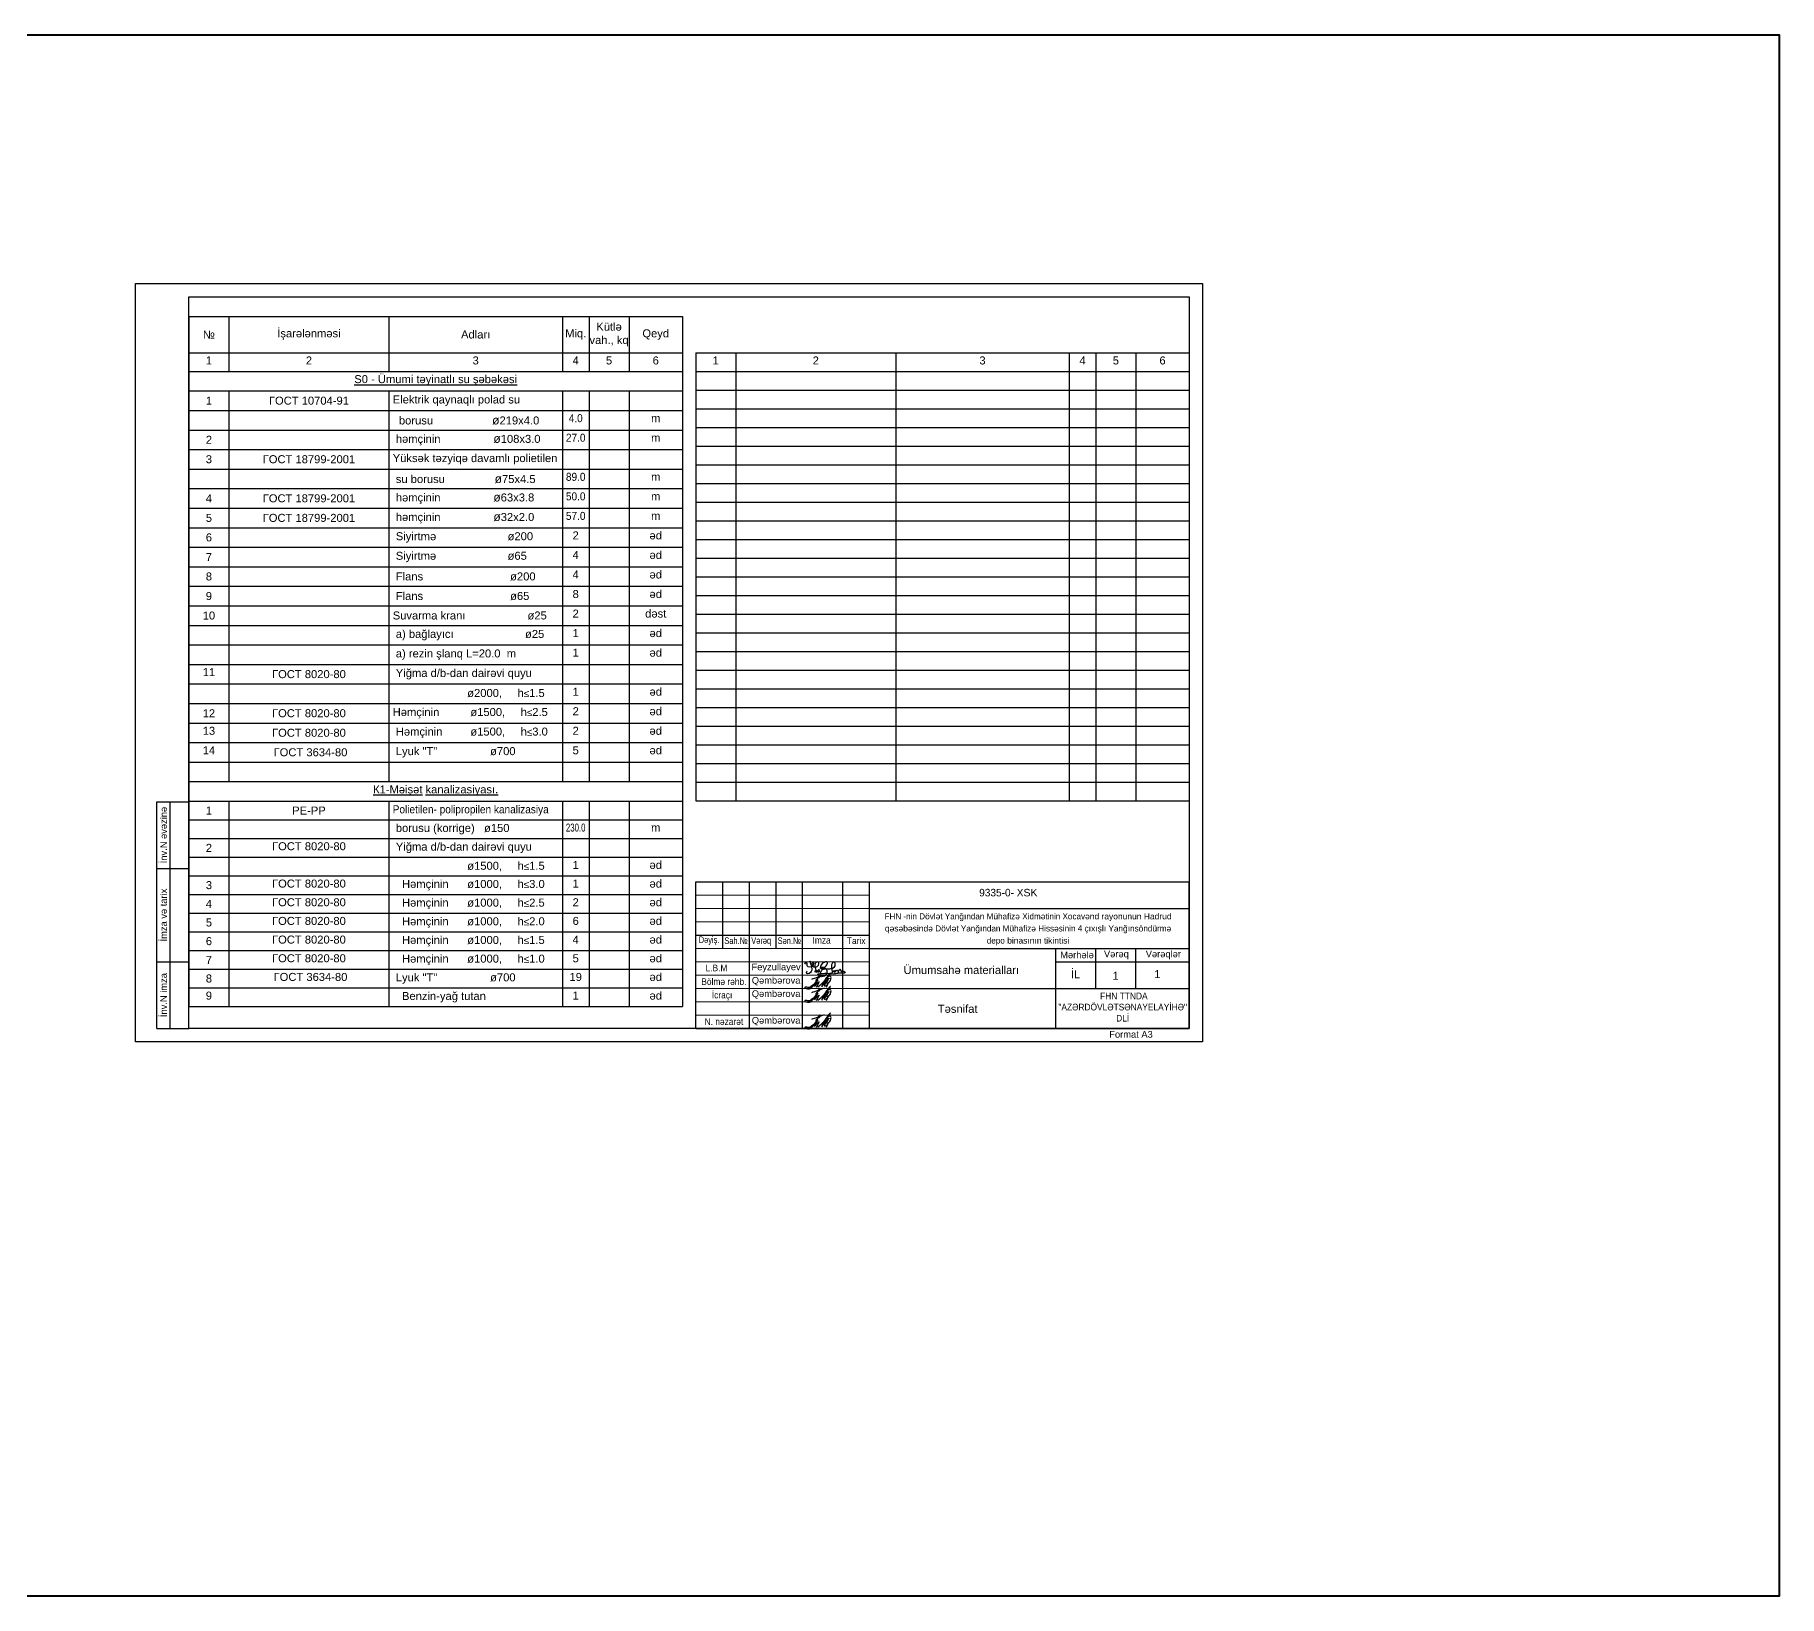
# Model space of a CAD drawing. Header units: feet. Extents: x 3381 to 684025, y 675186 to 4375940.
# Drawn here: x 683371 to 684025, y 4375355 to 4375940 of the extents above; entities that cross this region are included whole.
import ezdxf

# ---------------------------------------------------------------- set-up
doc = ezdxf.new("R2010")
doc.units = ezdxf.units.FT
doc.header["$MEASUREMENT"] = 0
doc.linetypes.add('DUZ', pattern=[0])
doc.layers.get('0').update_dxf_attribs({"linetype": 'CONTINUOUS'})
for name, color, linetype, lineweight in [('0_Ном._пера__21_Ном._пера__7', 7, 'CONTINUOUS', 60), ('Künc ştampının yazısı', 7, 'CONTINUOUS', 13), ('перегородка_Ном._пера__1_Ном._пера__7', 7, 'CONTINUOUS', 60)]:
    doc.layers.add(name, color=color, linetype=linetype, lineweight=lineweight)
doc.styles.add('Arial', font='arial.ttf')
doc.styles.add('Arial-300', font='arial.ttf', dxfattribs={"height": 300})
doc.styles.add('ARİAL', font='arial.ttf')
doc.styles.add('Times New  Roman', font='times.ttf')
doc.styles.add('Times New Roman', font='times.ttf', dxfattribs={"height": 300})
doc.styles.add('СГЕНЕРИР_СТИЛЬ_1', font='a3ar(la).ttf')

# ---------------------------------------------------------------- blocks, each defined once
blk = doc.blocks.new('*T95')
at = {"color": 0, "linetype": 'ByBlock', "lineweight": -2, "transparency": 16777216}
for p, q in [((0, 0), (185, 0)), ((0, 0), (0, -168)), ((15, 0), (15, -168)), ((75, 0), (75, -168)), ((140, 0), (140, -168)), ((150, 0), (150, -168)), ((165, 0), (165, -168)), ((185, 0), (185, -168)), ((0, -7), (185, -7)), ((0, -14), (185, -14)), ((0, -21), (185, -21)), ((0, -28), (185, -28)), ((0, -35), (185, -35)), ((0, -42), (185, -42)), ((0, -49), (185, -49)), ((0, -56), (185, -56)), ((0, -63), (185, -63)), ((0, -70), (185, -70)), ((0, -77), (185, -77)), ((0, -84), (185, -84)), ((0, -91), (185, -91)), ((0, -98), (185, -98)), ((0, -105), (185, -105)), ((0, -112), (185, -112)), ((0, -119), (185, -119)), ((0, -126), (185, -126)), ((0, -133), (185, -133)), ((0, -140), (185, -140)), ((0, -147), (185, -147)), ((0, -154), (185, -154)), ((0, -161), (185, -161)), ((0, -168), (185, -168))]:
    blk.add_line(p, q, dxfattribs=at)
at = {"color": 0, "linetype": 'DUZ', "transparency": 16777216, "char_height": 3, "attachment_point": 2, "style": 'Arial-300'}
for s, insert, width in [('1', (7.5, -1.4), 12.2), ('2', (45, -1.4), 57.2), ('3', (107.5, -1.4), 62.2), ('4', (145, -1.4), 7.2), ('5', (157.5, -1.4), 12.2), ('6', (175, -1.4), 17.1956)]:
    blk.add_mtext(s, dxfattribs=dict(at, insert=insert, width=width))
blk = doc.blocks.new('*T96')
at = {"color": 0, "linetype": 'ByBlock', "lineweight": -2, "transparency": 16777216}
for p, q in [((0, 0), (0, 85)), ((0, 85), (12, 85)), ((5, 0), (5, 85)), ((12, 0), (12, 85)), ((0, 60), (12, 60)), ((0, 25), (12, 25)), ((0, 0), (12, 0))]:
    blk.add_line(p, q, dxfattribs=at)
at = {"color": 0, "transparency": 16777216, "char_height": 2.5, "attachment_point": 5, "rotation": 90, "style": 'Arial-300'}
for s, insert, width in [('{\\fArial|b0|i0|c238|p34;İnv.N əvəzinə}', (2.5, 72.5), 24.9775), ('{\\fArial|b0|i0|c238|p34;İmza və tarix}', (2.5, 42.5), 34.9775), ('{\\fArial|b0|i0|c238|p34;İnv.N imza}', (2.5, 12.5), 24.9775)]:
    blk.add_mtext(s, dxfattribs=dict(at, insert=insert, width=width))
blk = doc.blocks.new('*T97')
at = {"color": 0, "linetype": 'ByBlock', "lineweight": -2, "transparency": 16777216}
for p, q in [((0, 0), (185, 0)), ((0, 0), (0, -258.77)), ((15, 0), (15, -20.63)), ((75, 0), (75, -20.63)), ((140, 0), (140, -20.63)), ((150, 0), (150, -20.63)), ((165, 0), (165, -20.63)), ((185, 0), (185, -258.77)), ((0, -13.63), (185, -13.63)), ((0, -20.63), (185, -20.63)), ((0, -27.96), (185, -27.96)), ((15, -27.96), (15, -174.45)), ((75, -27.96), (75, -174.45)), ((140, -27.96), (140, -174.45)), ((150, -27.96), (150, -174.45)), ((165, -27.96), (165, -174.45)), ((0, -35.28), (185, -35.28)), ((0, -42.61), (185, -42.61)), ((0, -49.93), (185, -49.93)), ((0, -57.26), (185, -57.26)), ((0, -64.58), (185, -64.58)), ((0, -71.91), (185, -71.91)), ((0, -79.23), (185, -79.23)), ((0, -86.55), (185, -86.55)), ((0, -93.88), (185, -93.88)), ((0, -101.2), (185, -101.2)), ((0, -108.53), (185, -108.53)), ((0, -115.85), (185, -115.85)), ((0, -123.18), (185, -123.18)), ((0, -130.5), (185, -130.5)), ((0, -137.83), (185, -137.83)), ((0, -145.15), (185, -145.15)), ((0, -152.48), (185, -152.48)), ((0, -159.8), (185, -159.8)), ((0, -167.12), (185, -167.12)), ((0, -174.45), (185, -174.45)), ((0, -181.77), (185, -181.77)), ((15, -181.77), (15, -258.77)), ((75, -181.77), (75, -258.77)), ((140, -181.77), (140, -258.77)), ((150, -181.77), (150, -258.77)), ((165, -181.77), (165, -258.77)), ((0, -188.77), (185, -188.77)), ((0, -195.77), (185, -195.77)), ((0, -202.77), (185, -202.77)), ((0, -209.77), (185, -209.77)), ((0, -216.77), (185, -216.77)), ((0, -223.77), (185, -223.77)), ((0, -230.77), (185, -230.77)), ((0, -237.77), (185, -237.77)), ((0, -244.77), (185, -244.77)), ((0, -251.77), (185, -251.77)), ((0, -258.77), (185, -258.77))]:
    blk.add_line(p, q, dxfattribs=at)
at = {"color": 0, "linetype": 'DUZ', "transparency": 16777216, "char_height": 3}
for s, insert, width, attachment_point, style in [('№', (7.5, -6.82), 14.97, 5, 'Arial-300'), ('İ{\\fArial|b0|i0|c238|p34;şarələnməsi}', (45, -6.82), 59.97, 5, 'Arial-300'), ('{\\fArial|b0|i0|c238|p34;Adları}', (107.5, -6.82), 64.97, 5, 'Arial-300'), ('{\\fArial|b0|i0|c238|p34;Miq.}', (145, -6.82), 9.97, 5, 'Arial'), ('{\\fArial|b0|i0|c238|p34;Kütlə vah., kq}', (157.5, -6.82), 14.97, 5, 'Arial'), ('{\\fArial|b0|i0|c238|p34;Qeyd}', (175, -6.82), 19.9656, 5, 'Arial'), ('1', (7.5, -15.03), 12.2, 2, 'Arial-300'), ('2', (45, -15.03), 57.2, 2, 'Arial-300'), ('3', (107.5, -15.03), 62.2, 2, 'Arial-300'), ('4', (145, -15.03), 7.2, 2, 'Arial-300'), ('5', (157.5, -15.03), 12.2, 2, 'Arial-300'), ('6', (175, -15.03), 17.1956, 2, 'Arial-300'), ('{\\fArial|b0|i0|c238|p34;\\L\\C256;S0\\fArial|b0|i0|c204|p34; \\fArial|b0|i0|c238|p34;- Ümumi təyinatlı su şəbəkəsi }', (92.5, -22.03), 182.1956, 2, 'Arial-300'), ('1', (7.5, -31.62), 12.2, 5, 'Arial-300'), ('{\\C256;ГОСТ\\fArial|b0|i0|c238|p34; 10704-91}', (45, -31.62), 57.2, 5, 'Arial-300'), ('{\\fArial|b0|i0|c238|p34;Elektrik qaynaqlı polad su}', (76.4, -31.62), 62.2, 4, 'Arial-300'), ('{\\fArial|b0|i0|c238|p34;  borusu                   \\fArial|b0|i0|c204|p34;\\H1.0833x;\\C256;ø\\fArial|b0|i0|c238|p34;\\H0.92311x;219x4.0}', (76.4, -38.95), 62.2, 4, 'ARİAL'), ('{\\fArial|b0|i0|c238|p34;\\W0.9;4.0}', (145, -36.68), 7.2, 2, 'Arial-300'), ('m', (175, -36.68), 17.1956, 2, 'Arial-300'), ('2', (7.5, -46.27), 12.2, 5, 'Arial-300'), ('{\\fArial|b0|i0|c238|p34; həmçinin                 \\fArial|b0|i0|c204|p34;\\H1.0833x;\\C256;ø\\fArial|b0|i0|c238|p34;\\H0.92311x;108x3.0}', (76.4, -46.27), 62.2, 4, 'ARİAL'), ('{\\fArial|b0|i0|c238|p34;\\W0.9;27.0}', (145, -44.01), 7.2, 2, 'Arial-300'), ('m', (175, -44.01), 17.1956, 2, 'Arial-300'), ('3', (7.5, -53.59), 12.2, 5, 'Arial-300'), ('{\\C256;ГОСТ\\fArial|b0|i0|c238|p34; 18799-2001}', (45, -53.59), 57.2, 5, 'Arial-300'), ('Y{\\fArial|b0|i0|c238|p34;üksək təzyiqə davamlı polietilen}', (76.4, -53.59), 62.2, 4, 'Arial-300'), ('{\\fArial|b0|i0|c238|p34;\\W0.9;89.0}', (145, -58.66), 7.2, 2, 'Arial-300'), ('{\\fArial|b0|i0|c238|p34; su borusu                \\fArial|b0|i0|c204|p34;\\H1.0833x;\\C256;ø\\fArial|b0|i0|c238|p34;\\H0.92311x;75x4.5}', (76.4, -60.92), 62.2, 4, 'ARİAL'), ('m', (175, -58.66), 17.1956, 2, 'Arial-300'), ('4', (7.5, -68.24), 12.2, 5, 'Arial-300'), ('{\\C256;ГОСТ\\fArial|b0|i0|c238|p34; 18799-2001}', (45, -68.24), 57.2, 5, 'Arial-300'), ('{\\fArial|b0|i0|c238|p34; həmçinin                 \\fArial|b0|i0|c204|p34;\\H1.0833x;\\C256;ø\\fArial|b0|i0|c238|p34;\\H0.92311x;63x3.8}', (76.4, -68.24), 62.2, 4, 'ARİAL'), ('{\\fArial|b0|i0|c238|p34;\\W0.9;50.0}', (145, -65.98), 7.2, 2, 'Arial-300'), ('m', (175, -65.98), 17.1956, 2, 'Arial-300'), ('5', (7.5, -75.57), 12.2, 5, 'Arial-300'), ('{\\C256;ГОСТ\\fArial|b0|i0|c238|p34; 18799-2001}', (45, -75.57), 57.2, 5, 'Arial-300'), ('{\\fArial|b0|i0|c238|p34; həmçinin                 \\fArial|b0|i0|c204|p34;\\H1.0833x;\\C256;ø\\fArial|b0|i0|c238|p34;\\H0.92311x;32x2.0}', (76.4, -75.57), 62.2, 4, 'ARİAL'), ('{\\fArial|b0|i0|c238|p34;\\W0.9;57.0}', (145, -73.31), 7.2, 2, 'Arial-300'), ('m', (175, -73.31), 17.1956, 2, 'Arial-300'), ('6', (7.5, -82.89), 12.2, 5, 'Arial-300'), ('{\\fArial|b0|i0|c238|p34;\\C256; Siyirtmə                       \\fArial|b0|i0|c204|p34;ø\\fArial|b0|i0|c238|p34;20\\fArial|b0|i0|c204|p34;0}', (76.4, -82.89), 62.2, 4, 'Arial-300'), ('2', (145, -80.63), 7.2, 2, 'Arial-300'), ('{\\fArial|b0|i0|c238|p34;əd}', (175, -80.63), 17.1956, 2, 'Arial-300'), ('7', (7.5, -90.22), 12.2, 5, 'Arial-300'), ('{\\fArial|b0|i0|c238|p34;\\C256; Siyirtmə                       \\fArial|b0|i0|c204|p34;ø\\fArial|b0|i0|c238|p34;65}', (76.4, -90.22), 62.2, 4, 'Arial-300'), ('4', (145, -87.95), 7.2, 2, 'Arial-300'), ('{\\fArial|b0|i0|c238|p34;əd}', (175, -87.95), 17.1956, 2, 'Arial-300'), ('8', (7.5, -97.54), 12.2, 5, 'Arial-300'), ('{\\fArial|b0|i0|c238|p34;\\C256; \\fArial|b0|i0|c204|p34;Flans\\fArial|b0|i0|c238|p34;                        \\fArial|b0|i0|c204|p34;   \\fArial|b0|i0|c238|p34; \\fArial|b0|i0|c204|p34;ø\\fArial|b0|i0|c238|p34;20\\fArial|b0|i0|c204|p34;0}', (76.4, -97.54), 62.2, 4, 'Arial-300'), ('4', (145, -95.28), 7.2, 2, 'Arial-300'), ('{\\fArial|b0|i0|c238|p34;əd}', (175, -95.28), 17.1956, 2, 'Arial-300'), ('9', (7.5, -104.87), 12.2, 5, 'Arial-300'), ('{\\fArial|b0|i0|c238|p34;\\C256; \\fArial|b0|i0|c204|p34;Flans\\fArial|b0|i0|c238|p34;                        \\fArial|b0|i0|c204|p34;   \\fArial|b0|i0|c238|p34; \\fArial|b0|i0|c204|p34;ø\\fArial|b0|i0|c238|p34;65}', (76.4, -104.87), 62.2, 4, 'Arial-300'), ('8', (145, -102.6), 7.2, 2, 'Arial-300'), ('{\\fArial|b0|i0|c238|p34;əd}', (175, -102.6), 17.1956, 2, 'Arial-300'), ('10', (7.5, -112.19), 12.2, 5, 'Arial-300'), ('{\\fArial|b0|i0|c238|p34;\\C256;Suvarma kranı                    \\fArial|b0|i0|c204|p34;ø\\fArial|b0|i0|c238|p34;25}', (76.4, -112.19), 62.2, 4, 'Arial-300'), ('{\\fArial|b0|i0|c238|p34;2', (145, -109.93), 7.2, 2, 'Arial-300'), ('{\\fArial|b0|i0|c238|p34;dəst}', (175, -109.93), 17.1956, 2, 'Arial-300'), ('{\\fArial|b0|i0|c238|p34;\\C256; a) bağlayıcı                       \\fArial|b0|i0|c204|p34;ø\\fArial|b0|i0|c238|p34;25}', (76.4, -119.52), 62.2, 4, 'Arial-300'), ('1', (145, -117.25), 7.2, 2, 'Arial-300'), ('{\\fArial|b0|i0|c238|p34;əd}', (175, -117.25), 17.1956, 2, 'Arial-300'), ('{\\fArial|b0|i0|c238|p34;\\C256; a) rezin şlanq L=20.0  m                   }', (76.4, -126.84), 62.2, 4, 'Arial-300'), ('1', (145, -124.58), 7.2, 2, 'Arial-300'), ('{\\fArial|b0|i0|c238|p34;əd}', (175, -124.58), 17.1956, 2, 'Arial-300'), ('1{\\fArial|b0|i0|c238|p34;1}', (7.5, -131.9), 12.2, 2, 'Arial-300'), ('{\\C256;ГОСТ\\fArial|b0|i0|c238|p34; 8020-80}', (45, -134.16), 57.2, 5, 'Arial-300'), ('{\\fArial|b0|i0|c238|p34;\\C256; \\W1;Yiğma d/b-dan dairəvi quyu}', (76.4, -134.16), 62.2, 4, 'Arial'), ('{\\fArial|b0|i0|c238|p34;\\C256;                        \\fArial|b0|i0|c204|p34;ø\\fArial|b0|i0|c238|p34;\\C0;2000,    \\fArial|b0|i0|c204|p34;\\C256; \\fArial|b0|i0|c238|p34;h\\fArial|b0|i0|c204|p34;\\H0.875x;≤\\fArial|b0|i0|c238|p34;\\H1.143x;\\C0;1.5}', (76.4, -141.49), 62.2, 4, 'Arial-300'), ('1', (145, -139.23), 7.2, 2, 'Arial-300'), ('ə{\\fArial|b0|i0|c238|p34;d}', (175, -139.23), 17.1956, 2, 'Arial-300'), ('12', (7.5, -148.81), 12.2, 5, 'Arial-300'), ('{\\C256;ГОСТ\\fArial|b0|i0|c238|p34; 8020-80}', (45, -148.81), 57.2, 5, 'Arial-300'), ('{\\fArial|b0|i0|c238|p34;\\C256;Həmçinin          \\fArial|b0|i0|c204|p34;ø\\fArial|b0|i0|c238|p34;\\C0;1500,    \\fArial|b0|i0|c204|p34;\\C256; \\fArial|b0|i0|c238|p34;h\\fArial|b0|i0|c204|p34;\\H0.875x;≤\\fArial|b0|i0|c238|p34;\\H1.143x;\\C0;2.5}', (76.4, -148.81), 62.2, 4, 'Arial-300'), ('2', (145, -146.55), 7.2, 2, 'Arial-300'), ('ə{\\fArial|b0|i0|c238|p34;d}', (175, -146.55), 17.1956, 2, 'Arial-300'), ('1{\\fArial|b0|i0|c238|p34;3}', (7.5, -153.88), 12.2, 2, 'Arial-300'), ('{\\C256;ГОСТ\\fArial|b0|i0|c238|p34; 8020-80}', (45, -156.14), 57.2, 5, 'Arial-300'), ('{\\fArial|b0|i0|c238|p34;\\C256; Həmçinin         \\fArial|b0|i0|c204|p34;ø\\fArial|b0|i0|c238|p34;\\C0;1500,    \\fArial|b0|i0|c204|p34;\\C256; \\fArial|b0|i0|c238|p34;h\\fArial|b0|i0|c204|p34;\\H0.875x;≤\\fArial|b0|i0|c238|p34;\\H1.143x;\\C0;3.0}', (76.4, -156.14), 62.2, 4, 'Arial-300'), ('2', (145, -153.88), 7.2, 2, 'Arial-300'), ('ə{\\fArial|b0|i0|c238|p34;d}', (175, -153.88), 17.1956, 2, 'Arial-300'), ('1{\\fArial|b0|i0|c238|p34;4}', (7.5, -161.2), 12.2, 2, 'Arial-300'), ('{\\C256; ГОСТ \\fArial|b0|i0|c238|p34;3634-80}', (45, -163.46), 57.2, 5, 'Arial-300'), ('{\\fArial|b0|i0|c238|p34;\\C256; Lyuk "T"                 \\fArial|b0|i0|c204|p34;ø\\fArial|b0|i0|c238|p34;700}', (76.4, -163.46), 62.2, 4, 'Arial-300'), ('5', (145, -161.2), 7.2, 2, 'Arial-300'), ('ə{\\fArial|b0|i0|c238|p34;d}', (175, -161.2), 17.1956, 2, 'Arial-300'), ('{\\L\\C256;К1-M\\fArial|b0|i0|c238|p34;əişət\\fArial|b0|i0|c204|p34; \\fArial|b0|i0|c238|p34;kanalizasiyası.}', (92.5, -175.85), 182.1956, 2, 'Arial-300'), ('1', (7.5, -185.27), 12.2, 5, 'Arial-300'), ('{\\fArial|b0|i0|c238|p34;\\C7;PE-PP}', (45, -185.27), 57.2, 5, 'Arial-300'), ('{\\fArial|b0|i0|c238|p34;\\W0.9;\\C7;Polietilen- polipropilen kanalizasiya }', (76.4, -185.27), 62.2, 4, 'Arial-300'), ('{\\fArial|b0|i0|c238|p34;\\C256; borusu (korrige)   \\fArial|b0|i0|c204|p34;ø\\fArial|b0|i0|c238|p34;150}', (76.4, -192.27), 62.2, 4, 'Arial-300'), ('{\\fArial|b0|i0|c238|p34;\\W0.7;\\C7;230.0}', (145, -190.17), 7.2, 2, 'Arial-300'), ('m', (175, -190.17), 17.1956, 2, 'Arial-300'), ('2', (7.5, -199.27), 12.2, 5, 'Arial-300'), ('{\\C256;ГОСТ\\fArial|b0|i0|c238|p34; 8020-80}', (45, -197.17), 57.2, 2, 'Arial-300'), ('{\\fArial|b0|i0|c238|p34;\\C256; Yiğma d/b-dan dairəvi quyu}', (76.4, -199.27), 62.2, 4, 'Arial'), ('{\\fArial|b0|i0|c238|p34;\\C256;                        \\fArial|b0|i0|c204|p34;ø\\fArial|b0|i0|c238|p34;\\C0;1500,    \\fArial|b0|i0|c204|p34;\\C256; \\fArial|b0|i0|c238|p34;h\\fArial|b0|i0|c204|p34;\\H0.875x;≤\\fArial|b0|i0|c238|p34;\\H1.143x;\\C0;1.5}', (76.4, -206.27), 62.2, 4, 'Arial-300'), ('1', (145, -204.17), 7.2, 2, 'Arial-300'), ('ə{\\fArial|b0|i0|c238|p34;d}', (175, -204.17), 17.1956, 2, 'Arial-300'), ('3', (7.5, -213.27), 12.2, 5, 'Arial-300'), ('{\\C256;ГОСТ\\fArial|b0|i0|c238|p34; 8020-80}', (45, -211.17), 57.2, 2, 'Arial-300'), ('{\\fArial|b0|i0|c238|p34;\\C256;   Həmçinin      \\fArial|b0|i0|c204|p34;ø\\fArial|b0|i0|c238|p34;\\C0;1000,    \\fArial|b0|i0|c204|p34;\\C256; \\fArial|b0|i0|c238|p34;h\\fArial|b0|i0|c204|p34;\\H0.875x;≤\\fArial|b0|i0|c238|p34;\\H1.143x;\\C0;3.0}', (76.4, -213.27), 62.2, 4, 'Arial-300'), ('1', (145, -211.17), 7.2, 2, 'Arial-300'), ('ə{\\fArial|b0|i0|c238|p34;d}', (175, -211.17), 17.1956, 2, 'Arial-300'), ('4', (7.5, -220.27), 12.2, 5, 'Arial-300'), ('{\\C256;ГОСТ\\fArial|b0|i0|c238|p34; 8020-80}', (45, -218.17), 57.2, 2, 'Arial-300'), ('{\\fArial|b0|i0|c238|p34;\\C256;   Həmçinin      \\fArial|b0|i0|c204|p34;ø\\fArial|b0|i0|c238|p34;\\C0;1000,    \\fArial|b0|i0|c204|p34;\\C256; \\fArial|b0|i0|c238|p34;h\\fArial|b0|i0|c204|p34;\\H0.875x;≤\\fArial|b0|i0|c238|p34;\\H1.143x;\\C0;2.5}', (76.4, -220.27), 62.2, 4, 'Arial-300'), ('2', (145, -218.17), 7.2, 2, 'Arial-300'), ('ə{\\fArial|b0|i0|c238|p34;d}', (175, -218.17), 17.1956, 2, 'Arial-300'), ('5', (7.5, -227.27), 12.2, 5, 'Arial-300'), ('{\\C256;ГОСТ\\fArial|b0|i0|c238|p34; 8020-80}', (45, -225.17), 57.2, 2, 'Arial-300'), ('{\\fArial|b0|i0|c238|p34;\\C256;   Həmçinin      \\fArial|b0|i0|c204|p34;ø\\fArial|b0|i0|c238|p34;\\C0;1000,    \\fArial|b0|i0|c204|p34;\\C256; \\fArial|b0|i0|c238|p34;h\\fArial|b0|i0|c204|p34;\\H0.875x;≤\\fArial|b0|i0|c238|p34;\\H1.143x;\\C0;2.0}', (76.4, -227.27), 62.2, 4, 'Arial-300'), ('6', (145, -225.17), 7.2, 2, 'Arial-300'), ('ə{\\fArial|b0|i0|c238|p34;d}', (175, -225.17), 17.1956, 2, 'Arial-300'), ('6', (7.5, -234.27), 12.2, 5, 'Arial-300'), ('{\\C256;ГОСТ\\fArial|b0|i0|c238|p34; 8020-80}', (45, -232.17), 57.2, 2, 'Arial-300'), ('{\\fArial|b0|i0|c238|p34;\\C4;   \\C7;Həmçinin      \\fArial|b0|i0|c204|p34;ø\\fArial|b0|i0|c238|p34;1000,    \\fArial|b0|i0|c204|p34; \\fArial|b0|i0|c238|p34;h\\fArial|b0|i0|c204|p34;\\H0.875x;≤\\fArial|b0|i0|c238|p34;\\H1.143x;1.5}', (76.4, -234.27), 62.2, 4, 'Arial-300'), ('4', (145, -232.17), 7.2, 2, 'Arial-300'), ('ə{\\fArial|b0|i0|c238|p34;d}', (175, -232.17), 17.1956, 2, 'Arial-300'), ('7', (7.5, -241.27), 12.2, 5, 'Arial-300'), ('{\\C256;ГОСТ\\fArial|b0|i0|c238|p34; 8020-80}', (45, -239.17), 57.2, 2, 'Arial-300'), ('{\\fArial|b0|i0|c238|p34;\\C4;   \\C7;Həmçinin      \\fArial|b0|i0|c204|p34;ø\\fArial|b0|i0|c238|p34;1000,    \\fArial|b0|i0|c204|p34; \\fArial|b0|i0|c238|p34;h\\fArial|b0|i0|c204|p34;\\H0.875x;≤\\fArial|b0|i0|c238|p34;\\H1.143x;1.0}', (76.4, -241.27), 62.2, 4, 'Arial-300'), ('5', (145, -239.17), 7.2, 2, 'Arial-300'), ('ə{\\fArial|b0|i0|c238|p34;d}', (175, -239.17), 17.1956, 2, 'Arial-300'), ('8', (7.5, -248.27), 12.2, 5, 'Arial-300'), ('{\\C256; ГОСТ \\fArial|b0|i0|c238|p34;3634-80}', (45, -246.17), 57.2, 2, 'Arial-300'), ('{\\fArial|b0|i0|c238|p34;\\C256; Lyuk "T"                 \\fArial|b0|i0|c204|p34;ø\\fArial|b0|i0|c238|p34;700\\P}', (76.4, -248.27), 62.2, 4, 'Arial-300'), ('1{\\fArial|b0|i0|c238|p34;9}', (145, -246.17), 7.2, 2, 'Arial-300'), ('ə{\\fArial|b0|i0|c238|p34;d}', (175, -246.17), 17.1956, 2, 'Arial-300'), ('9', (7.5, -253.17), 12.2, 2, 'Arial-300'), ('{\\fArial|b0|i0|c238|p34;\\C256;   \\fArial|b0|i0|c204|p34;Benzin-ya\\fArial|b0|i0|c238|p34;ğ tutan      }', (76.4, -255.27), 62.2, 4, 'Arial-300'), ('1', (145, -253.17), 7.2, 2, 'Arial-300'), ('ə{\\fArial|b0|i0|c238|p34;d}', (175, -253.17), 17.1956, 2, 'Arial-300')]:
    blk.add_mtext(s, dxfattribs=dict(at, insert=insert, width=width, attachment_point=attachment_point, style=style))
blk = doc.blocks.new('F. G.')
for points, knots in [([(678117, 149875), (678101, 149881), (678068, 149894), (678110, 149968), (678168, 149890), (678111, 149758), (678415, 149738), (678425, 149962), (678305, 149885), (678405, 149720), (678572, 149778), (678603, 149871), (678622, 149968), (678384, 149933), (678466, 149735), (678536, 149566)], [0, 0, 0, 0, 42.223389, 90.051656, 154.549451, 226.6152, 476.644161, 571.28472, 627.013932, 778.672239, 938.454199, 1025.570794, 1091.558705, 1160.21584, 1544.16015, 1544.16015, 1544.16015, 1544.16015]), ([(678270, 149972), (678336, 149780), (678414, 149552), (678142, 149501), (678145, 149587), (678167, 149609), (678173, 149615)], [0, 0, 0, 0, 446.334972, 532.702513, 603.278674, 627.196902, 627.196902, 627.196902, 627.196902]), ([(678270, 149972), (678269, 149975), (678267, 149986), (678290, 149979), (678294, 149969), (678296, 149964)], [0, 0, 0, 0, 8.821018, 27.345406, 42.243095, 42.243095, 42.243095, 42.243095]), ([(678664, 149761), (678746, 149756), (678876, 149747), (678975, 149989), (678703, 149943), (678605, 149631), (678938, 149818), (678911, 149456), (678769, 149412), (678615, 149384), (678680, 149525), (678701, 149705), (678882, 149703), (679021, 149702)], [0, 0, 0, 0, 227.188385, 358.071473, 539.665587, 751.927894, 924.503113, 1199.403857, 1282.39891, 1403.270956, 1513.824778, 1614.597802, 1944.904586, 1944.904586, 1944.904586, 1944.904586]), ([(679021, 149702), (679048, 149704), (679140, 149711), (679266, 149820), (679179, 149989), (679034, 149833), (679110, 149701), (679096, 149506), (679219, 149719), (679163, 149474), (679324, 149754), (679319, 149457), (679400, 149778), (679430, 149558), (679529, 149636), (679613, 149557), (679572, 149540), (679556, 149533)], [0, 0, 0, 0, 82.934409, 278.458212, 386.336719, 441.130098, 797.922894, 815.295031, 939.358029, 1010.425899, 1153.318323, 1248.777542, 1391.619055, 1482.772305, 1582.360738, 1652.010665, 1693.923868, 1693.923868, 1693.923868, 1693.923868]), ([(679563, 149533), (679492, 149537), (679369, 149543), (679180, 149491), (679004, 149517), (678808, 149521), (678658, 149508), (678563, 149493), (678539, 149489)], [0, 0, 0, 0, 211.533539, 367.015626, 577.795063, 738.782103, 953.656981, 1027.737747, 1027.737747, 1027.737747, 1027.737747]), ([(678557, 149636), (678555, 149623), (678549, 149595), (678590, 149573), (678644, 149600), (678594, 149740), (678613, 149627), (678634, 149589), (678649, 149601), (678648, 149609), (678647, 149612)], [0, 0, 0, 0, 37.910096, 78.738154, 107.34926, 199.254906, 281.250122, 295.344415, 310.564895, 319.310936, 319.310936, 319.310936, 319.310936])]:
    blk.add_open_spline(points, degree=3, knots=knots)
for points in [[(678557, 149636), (678518, 149625), (678479, 149613), (678440, 149602)], [(678440, 149602), (678472, 149590), (678504, 149578), (678535, 149566)]]:
    blk.add_open_spline(points, degree=3)
blk = doc.blocks.new('QT')
for points, knots in [([(-585737, 108509), (-585715, 108533), (-585678, 108574), (-585613, 108617), (-585563, 108657), (-585582, 108732), (-585630, 108659), (-585675, 108585), (-585747, 108445), (-585823, 108321), (-585900, 108220), (-585995, 108161), (-586085, 108179), (-586136, 108215), (-586136, 108292), (-585964, 108206), (-585868, 108348), (-585735, 108386), (-585571, 108666), (-585926, 108093), (-585520, 108593), (-585655, 108359), (-585723, 108241)], [0, 0, 0, 0, 95.105414, 165.226399, 237.940081, 275.386653, 317.829734, 413.155248, 594.756942, 755.78629, 857.135005, 977.628911, 1063.634804, 1123.390002, 1143.497316, 1270.295177, 1449.220916, 1585.489424, 1732.301661, 2011.136996, 2249.585855, 2488.440566, 2488.440566, 2488.440566, 2488.440566]), ([(-585659, 108268), (-585580, 108329), (-585415, 108456), (-585042, 108959), (-585416, 108550), (-585541, 108187), (-585407, 108452), (-585153, 108667), (-585344, 108455), (-585445, 108276), (-585314, 108319), (-585252, 108416), (-585166, 108511), (-585157, 108669), (-585278, 108662), (-585330, 108554), (-585324, 108430), (-585290, 108306), (-585347, 108261), (-585364, 108247)], [0, 0, 0, 0, 338.07146, 701.928548, 1160.253845, 1316.39979, 1493.912841, 1738.545853, 1967.361308, 2076.382892, 2141.637406, 2265.742403, 2439.595438, 2546.512588, 2605.883314, 2735.471139, 2851.575865, 2995.445732, 3058.832965, 3058.832965, 3058.832965, 3058.832965])]:
    blk.add_open_spline(points, degree=3, knots=knots)
blk.add_open_spline([(-585890, 108550), (-585731, 108608), (-585573, 108667), (-585414, 108725)], degree=3)
blk = doc.blocks.new('9183-5')
at = {"lineweight": 25}
for p, q in [((-726777, 21337), (-726777, 26837)), ((-726777, 26837), (-708277, 26837)), ((-725777, 26838), (-725777, 24337)), ((-724777, 26839), (-724777, 21339)), ((-723777, 26839), (-723777, 24337)), ((-722777, 21338), (-722777, 26838)), ((-721277, 26838), (-721277, 21338)), ((-720277, 26838), (-720277, 21338)), ((-726777, 24837), (-720277, 24837)), ((-713277, 21337), (-713277, 24337)), ((-726777, 21337), (-708277, 21337))]:
    blk.add_line(p, q, dxfattribs=at)
at = {"color": 0, "lineweight": 25}
for p, q in [((-708277, 21337), (-708277, 26837)), ((-720277, 25837), (-708277, 25837)), ((-720277, 24337), (-708277, 24337)), ((-711777, 22837), (-711777, 24337)), ((-710277, 22837), (-710277, 24337)), ((-713277, 23837), (-708277, 23837)), ((-720277, 22837), (-708277, 22837))]:
    blk.add_line(p, q, dxfattribs=at)
at = {"lineweight": 15}
for p, q in [((-726777, 26337), (-720277, 26337)), ((-726777, 25837), (-720277, 25837)), ((-726777, 25337), (-720277, 25337)), ((-726777, 24337), (-720277, 24337)), ((-726777, 23837), (-720277, 23837)), ((-726777, 23337), (-720277, 23337)), ((-726777, 22837), (-720277, 22837)), ((-726777, 22337), (-720277, 22337)), ((-726777, 21837), (-720277, 21837))]:
    blk.add_line(p, q, dxfattribs=at)
at = {"color": 2}
blk.add_blockref('F. G.', (-1400768, -126126), dxfattribs=at)
at = {"color": 3}
for p in [(-136540, -85368), (-136540, -85868), (-136540, -86868)]:
    blk.add_blockref('QT', p, dxfattribs=at)
at = {"insert": (-716819, 23525), "char_height": 300, "width": 5135.22, "attachment_point": 5, "style": 'Arial'}
blk.add_mtext('{\\fArial|b0|i0|c238|p34;Ümumsahə materialları}', dxfattribs=at)
at = {"ltscale": 2, "insert": (-710516, 21114), "char_height": 300, "width": 7041.35, "attachment_point": 5, "style": 'Arial-300'}
blk.add_mtext(' {\\fArial|b0|i0|c238|p34;\\H0.83333x;Format A3}', dxfattribs=at)
at = {"layer": '0_Ном._пера__21_Ном._пера__7', "linetype": 'Continuous', "lineweight": 25, "insert": (-714318, 25052), "char_height": 227.25, "width": 11211.1, "attachment_point": 5, "line_spacing_factor": 1.19865, "style": 'СГЕНЕРИР_СТИЛЬ_1'}
blk.add_mtext('FHN -nin D{\\fArial|b0|i0|c204|p34;ö}vl{\\fArial|b0|i0|c204|p34;ə}t Yan{\\fArial|b0|i0|c0|p34;ğı}ndan M{\\fArial|b0|i0|c204|p34;ü}hafiz{\\fArial|b0|i0|c204|p34;ə }Xidm{\\fArial|b0|i0|c204|p34;ə}tinin Xocav{\\fArial|b0|i0|c238|p38;ənd} {\\fArial|b0|i0|c238|p38;rayonunun Hadrud qəsəbəsində }D{\\fArial|b0|i0|c204|p38;ö}vl{\\fArial|b0|i0|c204|p38;ə}t Yan{\\fArial|b0|i0|c0|p38;ğı}ndan M{\\fArial|b0|i0|c204|p38;ü}hafiz{\\fArial|b0|i0|c204|p38;ə }Hiss{\\fArial|b0|i0|c204|p38;ə}sinin 4 {\\fArial|b0|i0|c238|p38;çıxışlı} {\\fArial|b0|i0|c238|p38;Y}an{\\fArial|b0|i0|c0|p38;ğı}ns{\\fArial|b0|i0|c204|p38;ö}nd{\\fArial|b0|i0|c204|p38;ü}rm{\\fArial|b0|i0|c204|p38;ə }depo{\\fArial|b0|i0|c238|p38; binasının tikintisi}', dxfattribs=at)
at = {"layer": 'Künc ştampının yazısı', "color": 7, "char_height": 250, "attachment_point": 5, "style": 'Times New  Roman'}
for s, width, insert in [('{\\fArial|b0|i0|c238|p34;\\W0.8;Dəyiş.}', 1800, (-726276, 24624)), ('{\\fArial|b0|i0|c238|p34;\\W0.8;Sah.\\fArial|b0|i0|c204|p34;№}', 1800, (-725266, 24624)), ('{\\fArial|b0|i0|c238|p34;\\W0.8;Vərəq}', 1800, (-724323, 24595)), ('{\\fArial|b0|i0|c238|p34;\\W0.8;Sən.\\fArial|b0|i0|c204|p34;№}', 1800, (-723269, 24624)), ('\\pxt0.44093;{\\fArial|b0|i0|c0|p34;\\W0.9;İmza}', 250, (-722057, 24643)), ('{\\fArial|b0|i0|c0|p34;\\W0.9;Tarix }', 1800, (-720761, 24624))]:
    blk.add_mtext_dynamic_manual_height_columns(s, width=width, gutter_width=1, heights=[0], dxfattribs=dict(at, insert=insert))
at = {"layer": 'Künc ştampının yazısı', "color": 7, "lineweight": 25, "attachment_point": 5}
for s, insert, char_height, style in [('{\\fArial|b0|i0|c238|p34;Mərhələ}', (-712482, 24092), 250, 'Times New  Roman'), ('{\\fArial|b0|i0|c238|p34;Vərəq}', (-711007, 24092), 250, 'Times New  Roman'), ('{\\fArial|b0|i0|c238|p34;İL}', (-712540, 23369), 300, 'Times New  Roman'), ('{\\fArial|b0|i0|c238|p34;4}', (-709436, 23374), 300, 'Times New Roman'), ('{\\fArial|b0|i0|c238|p34;\\W0.9;\\C256; FHN TTNDA\\P"AZ\\fArial|b0|i0|c0|p34;Ə\\fArial|b0|i0|c238|p34;RDÖVL\\fArial|b0|i0|c0|p34;Ə\\fArial|b0|i0|c238|p34;TS\\fArial|b0|i0|c0|p34;Ə\\fArial|b0|i0|c238|p34;NAYE\\fArial|b0|i0|c204|p34;L\\fArial|b0|i0|c238|p34;AYİH\\fArial|b0|i0|c0|p34;Ə\\fArial|b0|i0|c238|p34;" \\fArial|b0|i0|c204|p34;\\P\\fArial|b0|i0|c238|p34;DLİ}', (-710770, 22137), 250, 'Times New  Roman')]:
    blk.add_mtext(s, dxfattribs=dict(at, insert=insert, char_height=char_height, style=style))
at = {"layer": 'Künc ştampının yazısı', "color": 7, "lineweight": 25, "insert": (-709246, 24092), "char_height": 250, "width": 3544.72, "attachment_point": 5, "style": 'Times New  Roman'}
blk.add_mtext('{\\fArial|b0|i0|c238|p34;Vərəqlər}', dxfattribs=at)
at = {"layer": 'Künc ştampının yazısı', "color": 7, "attachment_point": 5, "style": 'Times New  Roman'}
for s, insert, char_height in [('{\\fArial|b0|i0|c238|p34;\\W0.9;  \\H0.73204x; L.B.M\\H1.366x; \\fArial|b0|i0|c204|p34;  \\fArial|b0|i0|c238|p34;       }', (-726161, 23606), 341.512), ('{\\fArial|b0|i0|c238|p34;\\W0.9;  \\H0.87845x; \\H0.83333x;\\W1;Feyzullayev\\fArial|b0|i0|c204|p34; \\H1.3661x;\\W0.9; \\fArial|b0|i0|c238|p34;       }', (-723935, 23606), 341.512), ('{\\fArial|b0|i0|c238|p34;\\W0.9;       \\fArial|b0|i0|c0|p34;\\H0.78914x;B\\fArial|b0|i0|c238|p34;ölmə rəhb.    \\H1.2672x; }', (-726108, 23091), 316.801), ('{\\fArial|b0|i0|c238|p34;\\W0.9;  \\H0.87845x; \\H0.83333x;\\W1;Qəmbərova\\H1.3661x;\\W0.9;       }', (-723935, 23106), 341.51), ('{\\fArial|b0|i0|c238|p34;\\W0.9;       \\H0.78914x;N. nəzarət   \\H1.2672x; }', (-726108, 21591), 316.8), ('{\\fArial|b0|i0|c238|p34;\\W0.9;  \\H0.87845x; \\H0.83333x;\\W1;Qəmbərova\\H1.3661x;\\W0.9;       }', (-723935, 21606), 341.51)]:
    blk.add_mtext(s, dxfattribs=dict(at, insert=insert, char_height=char_height))
at = {"layer": 'Künc ştampının yazısı', "attachment_point": 5, "style": 'Times New  Roman'}
for s, insert, char_height in [('{\\fArial|b0|i0|c238|p34;\\W0.9;       \\H0.78914x;İ\\fArial|b0|i0|c0|p34;cra\\fArial|b0|i0|c238|p34;çı    \\H1.2672x; }', (-726176, 22550), 316.801), ('{\\fArial|b0|i0|c238|p34;\\W0.9;  \\H0.87845x; \\H0.83333x;\\W1;Qəmbərova\\H1.3661x;\\W0.9;       }', (-723935, 22606), 341.51)]:
    blk.add_mtext(s, dxfattribs=dict(at, insert=insert, char_height=char_height))
at = {"layer": 'перегородка_Ном._пера__1_Ном._пера__7', "color": 7, "linetype": 'Continuous', "insert": (-716255, 26570), "char_height": 282.74, "attachment_point": 1, "style": 'СГЕНЕРИР_СТИЛЬ_1'}
blk.add_mtext(' 9335-0- X{\\fArial|b0|i0|c238|p38;SK}', dxfattribs=at)

msp = doc.modelspace()

# ---------------------------------------------------------------- linework, layer by layer
at = {"color": 7, "elevation": 716.5}
for points in [[(683408.92208, 4375847.06289), (683808.92208, 4375847.06289), (683808.92208, 4375562.72956), (683408.92208, 4375562.72956)], [(683428.92208, 4375842.06289), (683803.92208, 4375842.06289), (683803.92208, 4375567.72956), (683428.92208, 4375567.72956)]]:
    msp.add_lwpolyline(points, close=True, dxfattribs=at)

# ---------------------------------------------------------------- block references
for name, p in [('*T97', (683428.92208, 4375834.70626, 716.5)), ('*T95', (683618.9265, 4375821.07258, 716.5)), ('*T96', (683416.92208, 4375567.72956, 716.5))]:
    msp.add_blockref(name, p)
at = {"color": 7, "xscale": 0.01, "yscale": 0.01, "zscale": 0.01}
msp.add_blockref('9183-5', (690886.68741, 4375354.36028, 716.5), dxfattribs=at)

# ---------------------------------------------------------------- texts
at = {"insert": (683776.3117, 4375587.46366, 716.5), "char_height": 2.9925, "width": 86.6186318, "attachment_point": 5, "style": 'ARİAL'}
msp.add_mtext('\\A1;{\\fArial|b0|i0|c238|p34;1}', dxfattribs=at)
at = {"color": 7, "insert": (683717.11764, 4375575.05894, 716.5), "char_height": 3, "width": 70, "attachment_point": 5, "style": 'ARİAL'}
msp.add_mtext('{\\fArial|b0|i0|c238|p34;Təsnifat}', dxfattribs=at)

# ---------------------------------------------------------------- next in the draw order: texts
at = {"insert": (683791.97664, 4375588.11383, 716.5), "char_height": 2.9925, "width": 8.9404047, "attachment_point": 5, "style": 'ARİAL', "bg_fill": 3, "box_fill_scale": 1.5, "bg_fill_color": 256, "bg_fill_transparency": 0}
msp.add_mtext('\\A1;{\\fArial|b0|i0|c238|p34;1}', dxfattribs=at)

# ---------------------------------------------------------------- next in the draw order: linework, layer by layer
at = {"color": 4, "lineweight": 40}
msp.add_lwpolyline([(681221.81989, 4375940.241), (684025.06953, 4375940.241), (684025.06953, 4375354.8831), (681221.81989, 4375354.8831)], close=True, dxfattribs=at)

doc.saveas('drawing.dxf')
